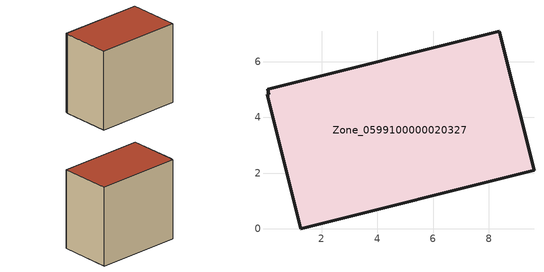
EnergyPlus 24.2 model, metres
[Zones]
Zone_0599100000020327
 floor ground (C_G): 0.06,5 8.38,7.09 9.62,2.11 1.25,0 0.04,4.82 0.1,4.83 z0
 wall outside (C_F): 9.62,2.11 8.38,7.09 0.06,5 0.1,4.83 0.04,4.82 1.25,0 9.62,2.11 z0:8.05
 roof outside (C_R): 8.38,7.09 0.06,5 0.1,4.83 0.04,4.82 1.25,0 9.62,2.11 z8.05
[BUILDING]
Pand.0599100000020327: North Axis=0; Terrain=City; Loads Convergence Tolerance Value=0.04; Temperature Convergence Tolerance Value=0.4; Solar Distribution=FullExterior; Maximum Number of Warmup Days=25; Minimum Number of Warmup Days=1
[Site:Location]
Rotterdam.The.Hague.AP_ZH_NLD Design_Conditions: Latitude=51.96; Longitude=4.45; Time Zone=1; Elevation=-4.5
[SITE:GROUNDTEMPERATURE:BUILDINGSURFACE]
18, 18, 18, 18, 18, 18, 18, 18, 18, 18, 18, 18
[MATERIAL] Thermal Absorptance=0.9; Solar Absorptance=0.7; Visible Absorptance=0.7
Name | Roughness | Thickness | Conductivity | Density | Specific Heat
G.TI.1975-1991 | MediumSmooth | 0.15 | 0.288461 | 540 | 1210
F.TI.1975-1991 | Rough | 0.3 | 0.230769 | 1920 | 840
R.TI.1975-1991 | MediumRough | 0.2 | 0.153846 | 1500 | 1000
[CONSTRUCTION]
C_G: G.TI.1975-1991
C_F: F.TI.1975-1991
C_R: R.TI.1975-1991
[ZONE]
Zone_0599100000020327: Type=1; Multiplier=1; Ceiling Height=Autocalculate; Volume=Autocalculate; Floor Area=autocalculate; Part of Total Floor Area=Yes
[ZONEINFILTRATION:DESIGNFLOWRATE]
Infil_Zone_0599100000020327: Zone or ZoneList or Space or SpaceList=Zone_0599100000020327; Schedule=AlwaysOn; Design Flow Rate Calculation Method=Flow/Area; Flow Rate per Floor Area=0.003; Constant Term Coefficient=1; Temperature Term Coefficient=0; Velocity Term Coefficient=0; Velocity Squared Term Coefficient=0
[HVACTEMPLATE:ZONE:IDEALLOADSAIRSYSTEM]
Zone_0599100000020327: Maximum Heating Supply Air Temperature=50; Minimum Cooling Supply Air Temperature=13; Maximum Heating Supply Air Humidity Ratio=0.0156; Minimum Cooling Supply Air Humidity Ratio=0.0077; Heating Limit=NoLimit; Cooling Limit=NoLimit; Dehumidification Control Type=ConstantSensibleHeatRatio; Cooling Sensible Heat Ratio=0.7; Dehumidification Setpoint=60; Humidification Control Type=None; Humidification Setpoint=30; Outdoor Air Method=None; Outdoor Air Flow Rate per Person=0.00944; Outdoor Air Flow Rate per Zone Floor Area=0; Outdoor Air Flow Rate per Zone=0; Demand Controlled Ventilation Type=None; Outdoor Air Economizer Type=NoEconomizer; Heat Recovery Type=None; Sensible Heat Recovery Effectiveness=0.7; Latent Heat Recovery Effectiveness=0.65
[ZONECONTROL:THERMOSTAT]
ThermostatControl_Zone_0599100000020327: Zone or ZoneList=Zone_0599100000020327; Control Type Schedule=DualSetpointControlType; Control 1=Thermostat_Zone_0599100000020327; Temperature Difference Between Cutout And Setpoint=0
[THERMOSTATSETPOINT:DUALSETPOINT]
Thermostat_Zone_0599100000020327: Heating Setpoint Temperature Schedule=HeatingSetpoint_Zone_0599100000020327; Cooling Setpoint Temperature Schedule=CoolingSetpoint_Zone_0599100000020327
[SCHEDULE:COMPACT]
HeatingSetpoint_Zone_0599100000020327: Through: 12/31, For: AllDays, Until: 24:00, 21
CoolingSetpoint_Zone_0599100000020327: Through: 12/31, For: AllDays, Until: 24:00, 24
DualSetpointControlType: Through: 12/31, For: AllDays, Until: 24:00, 4
AlwaysOn: Through: 12/31, For: AllDays, Until: 24:00, 1
